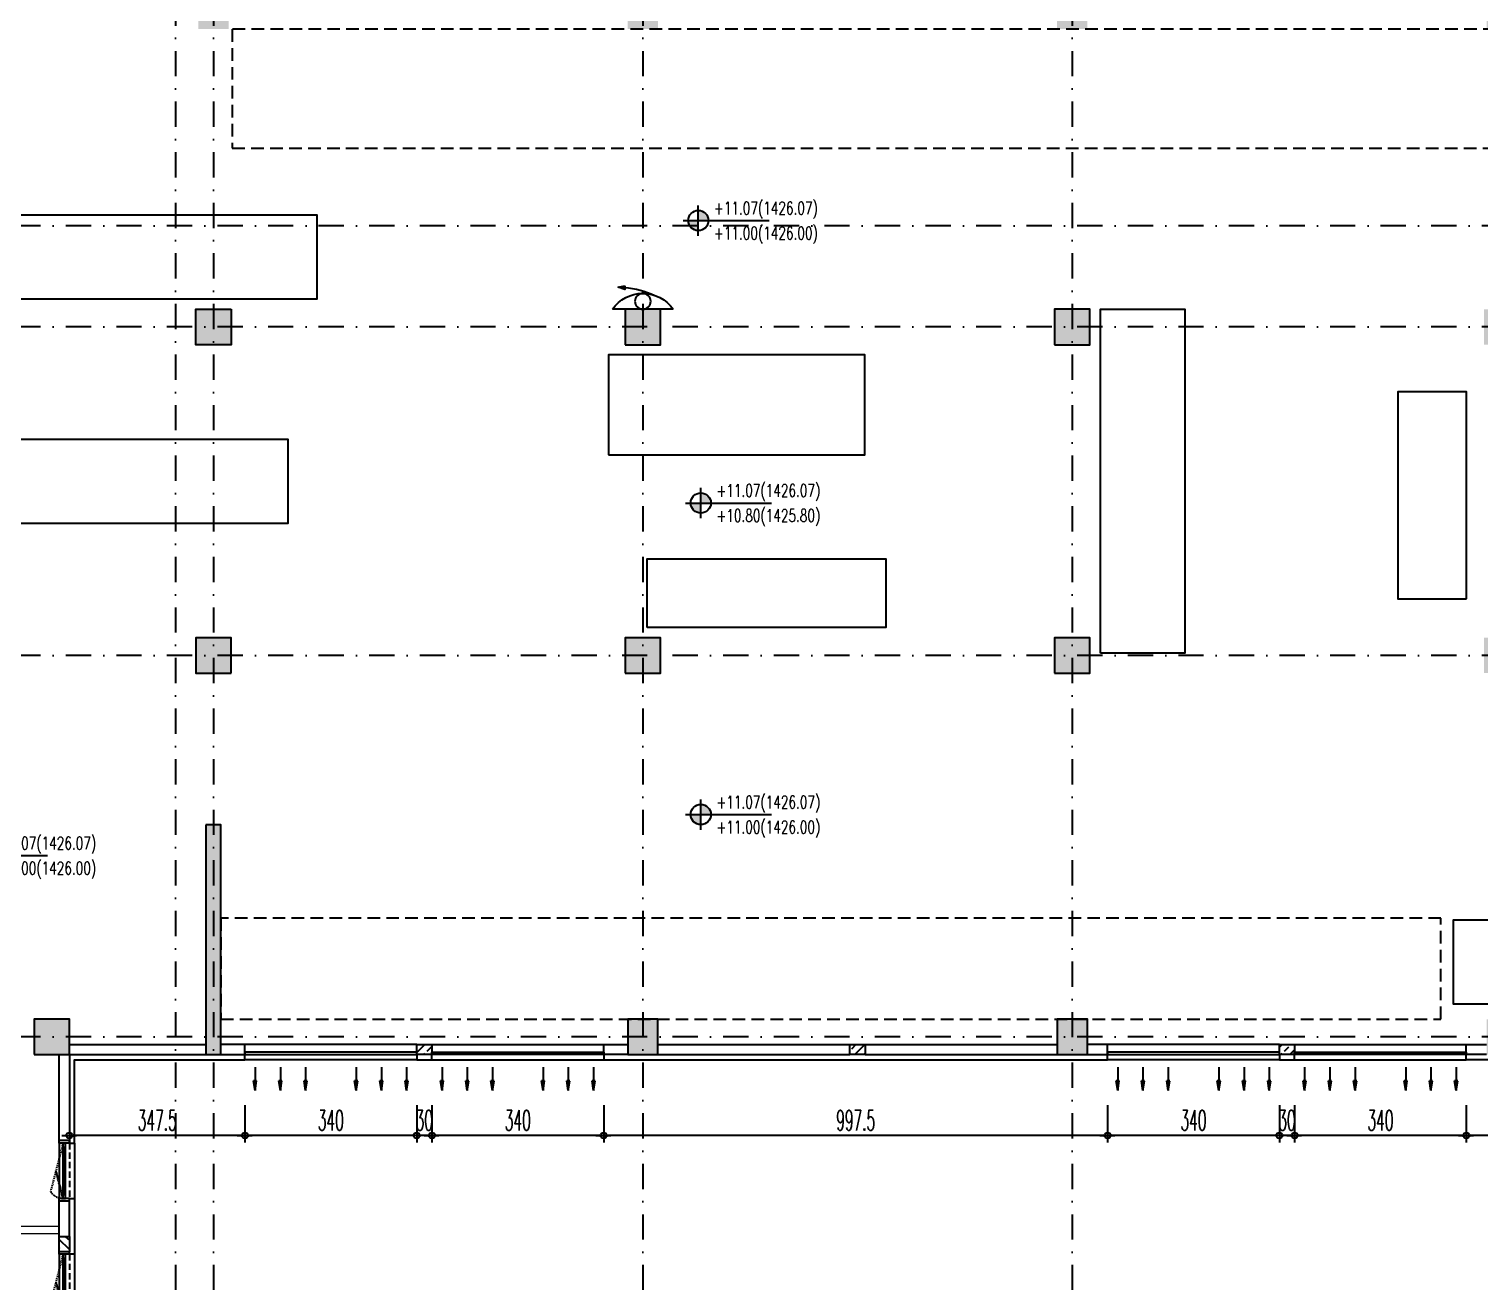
# Model space of a CAD drawing. Header units: millimetres. Extents: x -2755 to 27598, y -1135 to 13405.
# Drawn here: x 9960 to 12830, y 7085 to 9565 of the extents above; entities that cross this region are included whole.
import ezdxf

# ---------------------------------------------------------------- set-up
doc = ezdxf.new("R2010")
doc.units = ezdxf.units.MM
doc.header["$LTSCALE"] = 100
doc.linetypes.add('DASHDOT2', pattern=[0.5, 0.25, -0.125, 0, -0.125])
doc.linetypes.add('HIDDEN', pattern=[0.375, 0.25, -0.125])
doc.layers.add('AKS', color=7, linetype='DASHDOT2', transparency=0.8)
for name, color, linetype in [('DUVAR', 7, 'Continuous'), ('GOR', 7, 'Continuous'), ('KA-PEN', 5, 'Continuous'), ('KOLON', 7, 'Continuous'), ('KOT', 7, 'Continuous'), ('MEKANIK', 7, 'Continuous'), ('OLCU DIS', 7, 'Continuous'), ('Rec-mantolamakulerengi', 230, 'Continuous'), ('TARAMA', 7, 'Continuous'), ('TEFRIS YANGIN', 7, 'Continuous')]:
    doc.layers.add(name, color=color, linetype=linetype)
doc.layers.add('Y-DUVAR BIMS', color=14, linetype='Continuous', lineweight=25)
doc.layers.add('Y-DUVAR GAZBETON', color=161, linetype='Continuous', lineweight=20)
doc.styles.add('olcu', font='romans.shx', dxfattribs={"width": 0.5})
doc.dimstyles.new('1-200', dxfattribs={"dimtxt": 40, "dimasz": 2, "dimexe": 0, "dimexo": 0, "dimgap": 10, "dimtad": 1, "dimdec": 4, "dimrnd": 0.1, "dimzin": 9, "dimdsep": 46, "dimtxsty": 'olcu', "dimblk1": 'SOL', "dimblk2": 'SAG', "dimsah": 1, "dimcen": 0, "dimse1": 1, "dimse2": 1, "dimclre": 13, "dimadec": 0, "dimazin": 0, "dimtfac": 1, "dimtdec": 4, "dimtix": 1, "dimtmove": 2, "dimatfit": 2, "dimldrblk": 'SOL', "dimfxl": 0, "dimtolj": 1, "dimarcsym": 0})

# ---------------------------------------------------------------- blocks, each defined once
blk = doc.blocks.new('TASIYICI SISTEM (2.KAT)')
at = {"layer": 'TARAMA'}
h = blk.add_hatch(dxfattribs=at)
h.set_pattern_fill('ANSI33', color=253, scale=100)
h.set_pattern_definition([(45, (83461.35, -12320), (-17.6776695, 17.6776695), []), (45, (83479.027, -12320), (-17.6776695, 17.6776695), [12.5, -6.25])])
h.paths.add_polyline_path([(1535, -4030), (1605, -4030), (1605, -3960), (1535, -3960)])
h.paths.add_polyline_path([(635, -4030), (705, -4030), (705, -3960), (635, -3960)])
h.paths.add_polyline_path([(1585, -6320), (1655, -6320), (1655, -6250), (1585, -6250)])
h.paths.add_polyline_path([(585, -6320), (655, -6320), (655, -6250), (585, -6250)])
h.paths.add_polyline_path([(1505, -4760), (1885, -4760), (1885, -5835), (1555, -5835), (1555, -5865), (1915, -5865), (1915, -4415), (1505, -4415), (1505, -4445), (1885, -4445), (1885, -4730), (1505, -4730)])
h.paths.add_polyline_path([(355, -4725), (785, -4725), (785, -4415), (325, -4415), (325, -4445), (755, -4445), (755, -4695), (325, -4695), (325, -5865), (685, -5865), (685, -5835), (355, -5835)])
h.paths.add_polyline_path([(685, -5065), (655, -5065), (655, -4995), (685, -4995)], flags=17)
h.paths.add_polyline_path([(685, -5345), (655, -5345), (655, -5275), (685, -5275)], flags=17)
h.paths.add_polyline_path([(685, -5612.5), (655, -5612.5), (655, -5542.5), (685, -5542.5)], flags=17)
h.paths.add_polyline_path([(1555, -5065), (1585, -5065), (1585, -4995), (1555, -4995)], flags=17)
h.paths.add_polyline_path([(1555, -5345), (1585, -5345), (1585, -5275), (1555, -5275)], flags=17)
h.paths.add_polyline_path([(1555, -5612.5), (1585, -5612.5), (1585, -5542.5), (1555, -5542.5)], flags=17)
h.paths.add_polyline_path([(8255, -3380), (8325, -3380), (8325, -3310), (8255, -3310)])
h.paths.add_polyline_path([(4090, -4785), (4160, -4785), (4160, -4715), (4090, -4715)])
h.paths.add_polyline_path([(4415, -2755), (4475, -2755), (4475, -2685), (4415, -2685)])
h.paths.add_polyline_path([(3060, -3035), (3130, -3035), (3130, -2965), (3060, -2965)])
h.paths.add_polyline_path([(2670, -3380), (2740, -3380), (2740, -3310), (2670, -3310)])
h.paths.add_polyline_path([(2995, -4715), (3245, -4715), (3245, -4755), (2995, -4755)])
h.paths.add_polyline_path([(4480, -4030), (4480, -3960), (4410, -3960), (4410, -4030)])
h.paths.add_polyline_path([(4430, -4330), (4430, -4785), (4460, -4785), (4460, -4330)])
h.paths.add_polyline_path([(4480, -3310), (4480, -3380), (4410, -3380), (4410, -3310)])
h.paths.add_polyline_path([(8265, -2755), (8325, -2755), (8325, -2685), (8265, -2685)])
h.paths.add_polyline_path([(6965, -4785), (7025, -4785), (7025, -4715), (6965, -4715)])
h.paths.add_polyline_path([(6115, -4785), (6175, -4785), (6175, -4715), (6115, -4715)])
h.paths.add_polyline_path([(5265, -4785), (5325, -4785), (5325, -4715), (5265, -4715)])
h.paths.add_polyline_path([(6960, -4030), (7030, -4030), (7030, -3960), (6960, -3960)])
h.paths.add_polyline_path([(6110, -4030), (6180, -4030), (6180, -3960), (6110, -3960)])
h.paths.add_polyline_path([(5260, -4030), (5330, -4030), (5330, -3960), (5260, -3960)])
h.paths.add_polyline_path([(7810, -3380), (7880, -3380), (7880, -3310), (7810, -3310)])
h.paths.add_polyline_path([(6960, -3380), (7030, -3380), (7030, -3310), (6960, -3310)])
h.paths.add_polyline_path([(6110, -3380), (6180, -3380), (6180, -3310), (6110, -3310)])
h.paths.add_polyline_path([(5260, -3380), (5330, -3380), (5330, -3310), (5260, -3310)])
h.paths.add_polyline_path([(7815, -2755), (7875, -2755), (7875, -2685), (7815, -2685)])
h.paths.add_polyline_path([(6965, -2755), (7025, -2755), (7025, -2685), (6965, -2685)])
h.paths.add_polyline_path([(6115, -2755), (6175, -2755), (6175, -2685), (6115, -2685)])
h.paths.add_polyline_path([(5265, -2755), (5325, -2755), (5325, -2685), (5265, -2685)])
h.paths.add_polyline_path([(3710, -2860), (3750, -2860), (3750, -2685), (3710, -2685)])
h.paths.add_polyline_path([(3060, -3380), (3130, -3380), (3130, -3310), (3060, -3310)])
h.paths.add_polyline_path([(3710, -3380), (3780, -3380), (3780, -3310), (3710, -3310)])
h.paths.add_polyline_path([(2415, -4030), (2485, -4030), (2485, -3960), (2415, -3960)])
h.paths.add_polyline_path([(3060, -4030), (3130, -4030), (3130, -3960), (3060, -3960)])
h.paths.add_polyline_path([(3710, -4030), (3780, -4030), (3780, -3960), (3710, -3960)])
h.paths.add_polyline_path([(3710, -4785), (3780, -4785), (3780, -4715), (3710, -4715)])
h.paths.add_polyline_path([(8040, -3875), (7865, -3875), (7865, -4755), (8295, -4755), (8295, -3875), (8180, -3875), (8180, -3845), (8325, -3845), (8325, -4785), (7835, -4785), (7835, -3845), (8040, -3845)])
at = {"layer": 'AKS', "color": 14, "ltscale": 2}
for p, q in [((4370, 1005), (4370, -13375)), ((4445, 1005), (4445, -13375)), ((5295, 1005), (5295, -13375)), ((6145, 1005), (6145, -13375)), ((16415, -3145), (-7145, -3145)), ((16415, -3345), (-7145, -3345)), ((16415, -3995), (-7145, -3995)), ((16415, -4750), (-7145, -4750))]:
    blk.add_line(p, q, dxfattribs=at)
at = {"layer": 'KOLON', "color": 4, "ltscale": 5}
for points in [[(4480, -3310), (4480, -3380), (4410, -3380), (4410, -3310), (4480, -3310)], [(4480, -4030), (4480, -3960), (4410, -3960), (4410, -4030), (4480, -4030)]]:
    blk.add_lwpolyline(points, dxfattribs=at)
for points in [[(5260, -3380), (5330, -3380), (5330, -3310), (5260, -3310)], [(6110, -3380), (6180, -3380), (6180, -3310), (6110, -3310)], [(5260, -4030), (5330, -4030), (5330, -3960), (5260, -3960)], [(6110, -4030), (6180, -4030), (6180, -3960), (6110, -3960)], [(4430, -4330), (4430, -4785), (4460, -4785), (4460, -4330)], [(4090, -4785), (4160, -4785), (4160, -4715), (4090, -4715)], [(5265, -4785), (5325, -4785), (5325, -4715), (5265, -4715)], [(6115, -4785), (6175, -4785), (6175, -4715), (6115, -4715)]]:
    blk.add_lwpolyline(points, close=True, dxfattribs=at)
blk = doc.blocks.new('KOT-PL(TEMIZ&KABA)')
at = {"layer": 'KOT', "linetype": 'Continuous', "lineweight": -3}
h = blk.add_hatch(color=7, dxfattribs=at)
h.paths.add_polyline_path([(0, 0), (0.2, 0, 0.414214), (0, 0.2)])
h.paths.add_polyline_path([(0, 0), (-0.2, 0, 0.414214), (0, -0.2)])
at = {"layer": 'KOT', "color": 7, "lineweight": -3}
for p, q in [((0, -0.3), (0, 0.3)), ((-0.3, 0), (1.4, 0))]:
    blk.add_line(p, q, dxfattribs=at)
at = {"layer": 'KOT', "color": 7, "linetype": 'Continuous', "lineweight": -3}
blk.add_circle((0, 0), 0.2, dxfattribs=at)
at = {"layer": 'KOT', "color": 7, "linetype": 'Continuous', "lineweight": -3, "style": 'olcu', "width": 0.7}
for tag, p in [('KOTTEMIZ', (0.31, 0.122)), ('KOTKABA', (0.31, -0.373))]:
    blk.add_attdef(tag, p, '', height=0.25, dxfattribs=at)
blk = doc.blocks.new('*U70')
blk.add_hatch(color=0).paths.add_polyline_path([(-35.7, -46.7), (-35.8, -39.5), (-49.1, -43.6)])
at = {"color": 0}
for points in [[(60, 0), (-60, 0)], [(-35.7, -46.7), (-35.8, -39.5), (-49.1, -43.6), (-35.7, -46.7)]]:
    blk.add_lwpolyline(points, dxfattribs=at)
blk.add_circle((0, -15.8), 15.8, dxfattribs=at)
for centre, radius, start, end in [((0, 41.3), 72.9, 214.5629, 325.4371), ((-46, 117.7), 161.1, 273.6365, 295.6326)]:
    blk.add_arc(centre, radius, start, end, dxfattribs=at)
blk = doc.blocks.new('YANGIN DOLAPLARI-2KAT')
at = {"layer": 'TEFRIS YANGIN', "color": 11, "xscale": -1, "rotation": 180}
blk.add_blockref('*U70', (11175, 9010), dxfattribs=at)
blk = doc.blocks.new('20-30 hatil')
at = {"layer": 'TARAMA'}
h = blk.add_hatch(dxfattribs=at)
h.set_pattern_fill('ANSI33', color=253, scale=100)
h.set_pattern_definition([(45, (-14230.717, 46.517), (-17.67767, 17.67767), []), (45, (-14213.04, 46.517), (-17.67767, 17.67767), [12.5, -6.25])])
h.paths.add_polyline_path([(-15, 20), (-15, 0), (15, 0), (15, 20)])
at = {"color": 0}
blk.add_lwpolyline([(-15, 20), (15, 20), (15, 0), (-15, 0), (-15, 20)], dxfattribs=at)
blk = doc.blocks.new('*U119')
at = {"linetype": 'HIDDEN', "ltscale": 0.1}
for p, q in [((7.5, 115), (-17.4, 18.6)), ((7.5, 5), (-6.8, 59.8)), ((-6.8, 59.8), (7.5, 5))]:
    blk.add_line(p, q, dxfattribs=at)
at = {"color": 0}
for p, q in [((0, 115), (0, 5)), ((7.5, 5), (7.5, 115)), ((7.5, 115), (12.5, 115)), ((7.5, 115), (12.5, 115)), ((12.5, 5), (12.5, 115)), ((30, 115), (30, 5)), ((7.5, 107), (12.5, 107)), ((10, 13), (10, 107)), ((7.5, 13), (12.5, 13)), ((7.5, 5), (12.5, 5))]:
    blk.add_line(p, q, dxfattribs=at)
at = {"color": 0, "linetype": 'HIDDEN', "ltscale": 0.5}
blk.add_line((20, 115), (20, 5), dxfattribs=at)
at = {"linetype": 'HIDDEN', "ltscale": 0.1}
blk.add_arc((9, 37.5), 32.5, 215.5776, 267.2984, dxfattribs=at)
at = {"layer": 'Rec-mantolamakulerengi'}
for p, q in [((20, 115), (0, 115)), ((20, 5), (0, 5))]:
    blk.add_line(p, q, dxfattribs=at)
for points in [[(0, 115), (0, 120)], [(20, 115), (20, 120)], [(0, 0), (0, 5)], [(20, 0), (20, 5)]]:
    blk.add_lwpolyline(points, dxfattribs=at)
at = {"layer": 'Y-DUVAR BIMS'}
for p, q in [((20, 120), (0, 120)), ((20, 0), (0, 0))]:
    blk.add_line(p, q, dxfattribs=at)
blk = doc.blocks.new('A$C0C357809')
at = {"color": 0, "ltscale": 5}
for p, q in [((0, 45.9), (-3.1, 27.2)), ((0, 0), (0, 45.9)), ((0, 45.9), (3.1, 27.2)), ((3.1, 27.2), (-3.1, 27.2))]:
    blk.add_line(p, q, dxfattribs=at)
blk.add_solid([(0, 45.9), (3.1, 27.2), (-3.1, 27.2)], dxfattribs=at)
blk = doc.blocks.new('DIS CEPHE_KAT2')
at = {"layer": 'GOR', "color": 30}
for p, q in [((10727.5, 7555), (10387.5, 7555)), ((10757.5, 7555), (11097.5, 7555)), ((12435, 7555), (12095, 7555)), ((12465, 7555), (12805, 7555)), ((10727.5, 7525), (10387.5, 7525)), ((10757.5, 7525), (11097.5, 7525)), ((12435, 7525), (12095, 7525)), ((12465, 7525), (12805, 7525))]:
    blk.add_line(p, q, dxfattribs=at)
at = {"layer": 'MEKANIK', "color": 60}
for points in [[(10387.5, 7540), (10387.5, 7535), (10727.5, 7535), (10727.5, 7540), (10387.5, 7540)], [(11097.5, 7540), (11097.5, 7535), (10757.5, 7535), (10757.5, 7540), (11097.5, 7540)], [(12095, 7540), (12095, 7535), (12435, 7535), (12435, 7540), (12095, 7540)], [(12805, 7540), (12805, 7535), (12465, 7535), (12465, 7540), (12805, 7540)]]:
    blk.add_lwpolyline(points, dxfattribs=at)
at = {"layer": 'Rec-mantolamakulerengi'}
for points in [[(10040, 7360), (10050, 7360), (10050, 7525), (10387.5, 7525), (10387.5, 7535)], [(10727.5, 7535), (10727.5, 7525), (10757.5, 7525), (10757.5, 7535)], [(11097.5, 7535), (11097.5, 7525), (12095, 7525), (12095, 7535)], [(12435, 7535), (12435, 7525), (12465, 7525), (12465, 7535)], [(13486, 7535), (13486, 7525), (12805, 7525), (12805, 7535)], [(10040, 7250), (10050, 7250), (10050, 7140), (10040, 7140)]]:
    blk.add_lwpolyline(points, dxfattribs=at)
at = {"layer": 'Y-DUVAR BIMS'}
for p, q in [((10040, 7555), (10310, 7555)), ((11205, 7555), (11585, 7555)), ((11615, 7555), (11995, 7555)), ((10020, 7365), (10020, 7535)), ((10040, 7535), (10310, 7535)), ((10040, 7535), (10040, 7365)), ((11205, 7535), (11585, 7535)), ((11615, 7535), (11995, 7535)), ((10020, 7175), (10020, 7245)), ((10040, 7175), (10040, 7245))]:
    blk.add_line(p, q, dxfattribs=at)
for points in [[(10340, 7535), (10387.5, 7535), (10387.5, 7555), (10340, 7555)], [(11145, 7535), (11097.5, 7535), (11097.5, 7555), (11145, 7555)], [(12055, 7535), (12095, 7535), (12095, 7555), (12055, 7555)], [(12845, 7535), (12805, 7535), (12805, 7555), (12845, 7555)]]:
    blk.add_lwpolyline(points, dxfattribs=at)
at = {"layer": 'KA-PEN'}
for p in [(10020, 7245), (10020, 7025)]:
    blk.add_blockref('*U119', p, dxfattribs=at)
at = {"layer": 'KOLON', "color": 4}
for p in [(10742.5, 7535), (12450, 7535)]:
    blk.add_blockref('20-30 hatil', p, dxfattribs=at)
for p, rotation in [((11600, 7555), 179.9999999999999), ((10040, 7160), 90)]:
    blk.add_blockref('20-30 hatil', p, dxfattribs=dict(at, rotation=rotation))
at = {"layer": 'MEKANIK', "color": 60, "xscale": -1, "rotation": 180}
for p in [(10407.5, 7510), (10457.5, 7510), (10507.5, 7510), (10607.5, 7510), (10657.5, 7510), (10707.5, 7510), (10777.5, 7510), (10827.5, 7510), (10877.5, 7510), (10977.5, 7510), (11027.5, 7510), (11077.5, 7510), (12115, 7510), (12165, 7510), (12215, 7510), (12315, 7510), (12365, 7510), (12415, 7510), (12485, 7510), (12535, 7510), (12585, 7510), (12685, 7510), (12735, 7510), (12785, 7510)]:
    blk.add_blockref('A$C0C357809', p, dxfattribs=at)
blk = doc.blocks.new('SOL')
at = {"color": 0}
for p, q in [((0, 30), (0, -7)), ((7.6, 0), (-7, 0))]:
    blk.add_line(p, q, dxfattribs=at)
blk.add_circle((0, 0), 3, dxfattribs=at)
blk = doc.blocks.new('SAG')
at = {"color": 0}
for p, q in [((7.6, 0), (-7, 0)), ((0, -30), (0, 7))]:
    blk.add_line(p, q, dxfattribs=at)
blk.add_circle((0, 0), 3, dxfattribs=at)
blk = doc.blocks.new('*D180')
at = {"layer": 'OLCU DIS', "color": 0, "lineweight": -2, "transparency": 16777216}
blk.add_line((-328, 13135), (19098, 13135), dxfattribs=at)
at = {"layer": 'OLCU DIS', "color": 0, "lineweight": -2, "transparency": 16777216, "xscale": 2, "yscale": 2, "zscale": 2, "rotation": 180}
blk.add_blockref('SOL', (-330, 13135), dxfattribs=at)
at = {"layer": 'OLCU DIS', "color": 0, "lineweight": -2, "transparency": 16777216, "xscale": 2, "yscale": 2, "zscale": 2}
blk.add_blockref('SAG', (19100, 13135), dxfattribs=at)
at = {"layer": 'OLCU DIS', "color": 0, "transparency": 16777216, "insert": (9385, 13165), "char_height": 40, "attachment_point": 5, "style": 'olcu'}
blk.add_mtext('\\A1;19430', dxfattribs=at)
blk = doc.blocks.new('_Open30')
at = {"color": 0, "linetype": 'ByBlock', "lineweight": -2}
for p, q in [((-1, 0.3), (0, 0)), ((0, 0), (-1, -0.3)), ((0, 0), (-1, 0))]:
    blk.add_line(p, q, dxfattribs=at)
blk = doc.blocks.new('*D236')
at = {"layer": 'OLCU DIS', "color": 0, "lineweight": -2, "transparency": 16777216}
blk.add_line((-1200, 1712), (-1200, 12198), dxfattribs=at)
at = {"layer": 'OLCU DIS', "color": 0, "lineweight": -2, "transparency": 16777216, "xscale": 2, "yscale": 2, "zscale": 2}
for name, p, rotation in [('SAG', (-1200, 12200), 90), ('SOL', (-1200, 1710), 270)]:
    blk.add_blockref(name, p, dxfattribs=dict(at, rotation=rotation))
at = {"layer": 'OLCU DIS', "color": 0, "transparency": 16777216, "insert": (-1230, 6955), "char_height": 40, "attachment_point": 5, "rotation": 90, "style": 'olcu'}
blk.add_mtext('\\A1;10490', dxfattribs=at)
blk = doc.blocks.new('*D358')
at = {"layer": 'OLCU DIS', "color": 0, "lineweight": -2, "transparency": 16777216}
blk.add_line((22230, 12198), (22230, 1712), dxfattribs=at)
at = {"layer": 'OLCU DIS', "color": 0, "lineweight": -2, "transparency": 16777216, "xscale": 2, "yscale": 2, "zscale": 2}
for name, p, rotation in [('SOL', (22230, 12200), 90), ('SAG', (22230, 1710), 270)]:
    blk.add_blockref(name, p, dxfattribs=dict(at, rotation=rotation))
at = {"layer": 'OLCU DIS', "color": 0, "transparency": 16777216, "insert": (22200, 6955), "char_height": 40, "attachment_point": 5, "rotation": 90, "style": 'olcu'}
blk.add_mtext('\\A1;10490', dxfattribs=at)
blk = doc.blocks.new('*D380')
at = {"layer": 'OLCU DIS', "color": 0, "lineweight": -2, "transparency": 16777216}
blk.add_line((21990, 9633), (21990, 7537), dxfattribs=at)
at = {"layer": 'OLCU DIS', "color": 0, "lineweight": -2, "transparency": 16777216, "xscale": 2, "yscale": 2, "zscale": 2}
for name, p, rotation in [('SOL', (21990, 9635), 90), ('SAG', (21990, 7535), 270)]:
    blk.add_blockref(name, p, dxfattribs=dict(at, rotation=rotation))
at = {"layer": 'OLCU DIS', "color": 0, "transparency": 16777216, "insert": (21960, 8585), "char_height": 40, "attachment_point": 5, "rotation": 90, "style": 'olcu'}
blk.add_mtext('\\A1;2100', dxfattribs=at)
blk = doc.blocks.new('*D381')
at = {"layer": 'OLCU DIS', "color": 0, "lineweight": -2, "transparency": 16777216}
blk.add_line((21990, 7533), (21990, 6032), dxfattribs=at)
at = {"layer": 'OLCU DIS', "color": 0, "lineweight": -2, "transparency": 16777216, "xscale": 2, "yscale": 2, "zscale": 2}
for name, p, rotation in [('SOL', (21990, 7535), 90), ('SAG', (21990, 6030), 270)]:
    blk.add_blockref(name, p, dxfattribs=dict(at, rotation=rotation))
at = {"layer": 'OLCU DIS', "color": 0, "transparency": 16777216, "insert": (21960, 6782.5), "char_height": 40, "attachment_point": 5, "rotation": 90, "style": 'olcu'}
blk.add_mtext('\\A1;1505', dxfattribs=at)
blk = doc.blocks.new('*D391')
at = {"layer": 'OLCU DIS', "color": 0, "lineweight": -2, "transparency": 16777216}
blk.add_line((21870, 7533), (21870, 7367), dxfattribs=at)
at = {"layer": 'OLCU DIS', "color": 0, "lineweight": -2, "transparency": 16777216, "xscale": 2, "yscale": 2, "zscale": 2}
for name, p, rotation in [('SOL', (21870, 7535), 90), ('SAG', (21870, 7365), 270)]:
    blk.add_blockref(name, p, dxfattribs=dict(at, rotation=rotation))
at = {"layer": 'OLCU DIS', "color": 0, "transparency": 16777216, "insert": (21840, 7450), "char_height": 40, "attachment_point": 5, "rotation": 90, "style": 'olcu'}
blk.add_mtext('\\A1;170', dxfattribs=at)
blk = doc.blocks.new('*D392')
at = {"layer": 'OLCU DIS', "color": 0, "lineweight": -2, "transparency": 16777216}
blk.add_line((21870, 7363), (21870, 7247), dxfattribs=at)
at = {"layer": 'OLCU DIS', "color": 0, "lineweight": -2, "transparency": 16777216, "xscale": 2, "yscale": 2, "zscale": 2}
for name, p, rotation in [('SOL', (21870, 7365), 90), ('SAG', (21870, 7245), 270)]:
    blk.add_blockref(name, p, dxfattribs=dict(at, rotation=rotation))
at = {"layer": 'OLCU DIS', "color": 0, "transparency": 16777216, "insert": (21840, 7305), "char_height": 40, "attachment_point": 5, "rotation": 90, "style": 'olcu'}
blk.add_mtext('\\A1;120', dxfattribs=at)
blk = doc.blocks.new('*D393')
at = {"layer": 'OLCU DIS', "color": 0, "lineweight": -2, "transparency": 16777216}
blk.add_line((21870, 7243), (21870, 7147), dxfattribs=at)
at = {"layer": 'OLCU DIS', "color": 0, "lineweight": -2, "transparency": 16777216, "xscale": 2, "yscale": 2, "zscale": 2}
for name, p, rotation in [('SOL', (21870, 7245), 90), ('SAG', (21870, 7145), 270)]:
    blk.add_blockref(name, p, dxfattribs=dict(at, rotation=rotation))
at = {"layer": 'OLCU DIS', "color": 0, "transparency": 16777216, "insert": (21840, 7195), "char_height": 40, "attachment_point": 5, "rotation": 90, "style": 'olcu'}
blk.add_mtext('\\A1;100', dxfattribs=at)
blk = doc.blocks.new('*D394')
at = {"layer": 'OLCU DIS', "color": 0, "lineweight": -2, "transparency": 16777216}
blk.add_line((21870, 7143), (21870, 7027), dxfattribs=at)
at = {"layer": 'OLCU DIS', "color": 0, "lineweight": -2, "transparency": 16777216, "xscale": 2, "yscale": 2, "zscale": 2}
for name, p, rotation in [('SOL', (21870, 7145), 90), ('SAG', (21870, 7025), 270)]:
    blk.add_blockref(name, p, dxfattribs=dict(at, rotation=rotation))
at = {"layer": 'OLCU DIS', "color": 0, "transparency": 16777216, "insert": (21840, 7085), "char_height": 40, "attachment_point": 5, "rotation": 90, "style": 'olcu'}
blk.add_mtext('\\A1;120', dxfattribs=at)
blk = doc.blocks.new('*D448')
at = {"layer": 'OLCU DIS', "color": 0, "lineweight": -2, "transparency": 16777216}
blk.add_line((13463, 7375), (12807, 7375), dxfattribs=at)
at = {"layer": 'OLCU DIS', "color": 0, "lineweight": -2, "transparency": 16777216, "xscale": 2, "yscale": 2, "zscale": 2, "rotation": 180}
blk.add_blockref('SAG', (12805, 7375), dxfattribs=at)
at = {"layer": 'OLCU DIS', "color": 0, "lineweight": -2, "transparency": 16777216, "xscale": 2, "yscale": 2, "zscale": 2}
blk.add_blockref('SOL', (13465, 7375), dxfattribs=at)
at = {"layer": 'OLCU DIS', "color": 0, "transparency": 16777216, "insert": (13135, 7405), "char_height": 40, "attachment_point": 5, "style": 'olcu'}
blk.add_mtext('\\A1;660', dxfattribs=at)
blk = doc.blocks.new('*D449')
at = {"layer": 'OLCU DIS', "color": 0, "lineweight": -2, "transparency": 16777216}
blk.add_line((12803, 7375), (12467, 7375), dxfattribs=at)
at = {"layer": 'OLCU DIS', "color": 0, "lineweight": -2, "transparency": 16777216, "xscale": 2, "yscale": 2, "zscale": 2, "rotation": 180}
blk.add_blockref('SAG', (12465, 7375), dxfattribs=at)
at = {"layer": 'OLCU DIS', "color": 0, "lineweight": -2, "transparency": 16777216, "xscale": 2, "yscale": 2, "zscale": 2}
blk.add_blockref('SOL', (12805, 7375), dxfattribs=at)
at = {"layer": 'OLCU DIS', "color": 0, "transparency": 16777216, "insert": (12635, 7405), "char_height": 40, "attachment_point": 5, "style": 'olcu'}
blk.add_mtext('\\A1;340', dxfattribs=at)
blk = doc.blocks.new('*D450')
at = {"layer": 'OLCU DIS', "color": 0, "lineweight": -2, "transparency": 16777216}
blk.add_line((12465, 7375), (12435, 7375), dxfattribs=at)
at = {"layer": 'OLCU DIS', "color": 0, "transparency": 16777216, "insert": (12450, 7405), "char_height": 40, "attachment_point": 5, "style": 'olcu'}
blk.add_mtext('\\A1;30', dxfattribs=at)
blk = doc.blocks.new('*D451')
at = {"layer": 'OLCU DIS', "color": 0, "lineweight": -2, "transparency": 16777216}
blk.add_line((12433, 7375), (12097, 7375), dxfattribs=at)
at = {"layer": 'OLCU DIS', "color": 0, "lineweight": -2, "transparency": 16777216, "xscale": 2, "yscale": 2, "zscale": 2, "rotation": 180}
blk.add_blockref('SAG', (12095, 7375), dxfattribs=at)
at = {"layer": 'OLCU DIS', "color": 0, "lineweight": -2, "transparency": 16777216, "xscale": 2, "yscale": 2, "zscale": 2}
blk.add_blockref('SOL', (12435, 7375), dxfattribs=at)
at = {"layer": 'OLCU DIS', "color": 0, "transparency": 16777216, "insert": (12265, 7405), "char_height": 40, "attachment_point": 5, "style": 'olcu'}
blk.add_mtext('\\A1;340', dxfattribs=at)
blk = doc.blocks.new('*D452')
at = {"layer": 'OLCU DIS', "color": 0, "lineweight": -2, "transparency": 16777216}
blk.add_line((12093, 7375), (11099.5, 7375), dxfattribs=at)
at = {"layer": 'OLCU DIS', "color": 0, "lineweight": -2, "transparency": 16777216, "xscale": 2, "yscale": 2, "zscale": 2, "rotation": 180}
blk.add_blockref('SAG', (11097.5, 7375), dxfattribs=at)
at = {"layer": 'OLCU DIS', "color": 0, "lineweight": -2, "transparency": 16777216, "xscale": 2, "yscale": 2, "zscale": 2}
blk.add_blockref('SOL', (12095, 7375), dxfattribs=at)
at = {"layer": 'OLCU DIS', "color": 0, "transparency": 16777216, "insert": (11596.3, 7405), "char_height": 40, "attachment_point": 5, "style": 'olcu'}
blk.add_mtext('\\A1;997.5', dxfattribs=at)
blk = doc.blocks.new('*D453')
at = {"layer": 'OLCU DIS', "color": 0, "lineweight": -2, "transparency": 16777216}
blk.add_line((11095.5, 7375), (10759.5, 7375), dxfattribs=at)
at = {"layer": 'OLCU DIS', "color": 0, "lineweight": -2, "transparency": 16777216, "xscale": 2, "yscale": 2, "zscale": 2, "rotation": 180}
blk.add_blockref('SAG', (10757.5, 7375), dxfattribs=at)
at = {"layer": 'OLCU DIS', "color": 0, "lineweight": -2, "transparency": 16777216, "xscale": 2, "yscale": 2, "zscale": 2}
blk.add_blockref('SOL', (11097.5, 7375), dxfattribs=at)
at = {"layer": 'OLCU DIS', "color": 0, "transparency": 16777216, "insert": (10927.5, 7405), "char_height": 40, "attachment_point": 5, "style": 'olcu'}
blk.add_mtext('\\A1;340', dxfattribs=at)
blk = doc.blocks.new('*D454')
at = {"layer": 'OLCU DIS', "color": 0, "lineweight": -2, "transparency": 16777216}
blk.add_line((10757.5, 7375), (10727.5, 7375), dxfattribs=at)
at = {"layer": 'OLCU DIS', "color": 0, "transparency": 16777216, "insert": (10742.5, 7405), "char_height": 40, "attachment_point": 5, "style": 'olcu'}
blk.add_mtext('\\A1;30', dxfattribs=at)
blk = doc.blocks.new('*D455')
at = {"layer": 'OLCU DIS', "color": 0, "lineweight": -2, "transparency": 16777216}
blk.add_line((10725.5, 7375), (10389.5, 7375), dxfattribs=at)
at = {"layer": 'OLCU DIS', "color": 0, "lineweight": -2, "transparency": 16777216, "xscale": 2, "yscale": 2, "zscale": 2, "rotation": 180}
blk.add_blockref('SAG', (10387.5, 7375), dxfattribs=at)
at = {"layer": 'OLCU DIS', "color": 0, "lineweight": -2, "transparency": 16777216, "xscale": 2, "yscale": 2, "zscale": 2}
blk.add_blockref('SOL', (10727.5, 7375), dxfattribs=at)
at = {"layer": 'OLCU DIS', "color": 0, "transparency": 16777216, "insert": (10557.5, 7405), "char_height": 40, "attachment_point": 5, "style": 'olcu'}
blk.add_mtext('\\A1;340', dxfattribs=at)
blk = doc.blocks.new('*D456')
at = {"layer": 'OLCU DIS', "color": 0, "lineweight": -2, "transparency": 16777216}
blk.add_line((10385.5, 7375), (10042, 7375), dxfattribs=at)
at = {"layer": 'OLCU DIS', "color": 0, "lineweight": -2, "transparency": 16777216, "xscale": 2, "yscale": 2, "zscale": 2, "rotation": 180}
blk.add_blockref('SAG', (10040, 7375), dxfattribs=at)
at = {"layer": 'OLCU DIS', "color": 0, "lineweight": -2, "transparency": 16777216, "xscale": 2, "yscale": 2, "zscale": 2}
blk.add_blockref('SOL', (10387.5, 7375), dxfattribs=at)
at = {"layer": 'OLCU DIS', "color": 0, "transparency": 16777216, "insert": (10213.8, 7405), "char_height": 40, "attachment_point": 5, "style": 'olcu'}
blk.add_mtext('\\A1;347.5', dxfattribs=at)

msp = doc.modelspace()

# ---------------------------------------------------------------- linework, layer by layer
at = {"layer": 'MEKANIK', "color": 60, "linetype": 'HIDDEN'}
for points in [[(10362.44834, 9329.06354), (13688.06115, 9329.06354), (13688.06115, 9564.48849), (10362.44834, 9564.48849)], [(10340, 7605.00009), (12754.84472, 7605.00009), (12754.84472, 7805.00009), (10340, 7805.00009)]]:
    msp.add_lwpolyline(points, close=True, dxfattribs=at)
at = {"layer": 'MEKANIK', "color": 60}
for points in [[(9848.62698, 9197.00009), (10529.62698, 9197.00009), (10529.62698, 9030.00009), (9848.62698, 9030.00009)], [(12080.98175, 8329.57472), (12080.98175, 9010.57472), (12247.98175, 9010.57472), (12247.98175, 8329.57472)], [(11107.09495, 8722.00009), (11614.59495, 8722.00009), (11614.59495, 8920.00009), (11107.09495, 8920.00009)], [(12805.63854, 8437.11964), (12805.63854, 8846.61964), (12669.63854, 8846.61964), (12669.63854, 8437.11964)], [(9848.62698, 8753.00009), (10472.62698, 8753.00009), (10472.62698, 8586.00009), (9848.62698, 8586.00009)], [(11183.64812, 8380.00009), (11183.64812, 8516.00009), (11656.14812, 8516.00009), (11656.14812, 8380.00009)], [(13241.34472, 7802.00009), (13241.34472, 7635.00009), (12779.84472, 7635.00009), (12779.84472, 7802.00009)]]:
    msp.add_lwpolyline(points, close=True, dxfattribs=at)
at = {"layer": 'Y-DUVAR GAZBETON'}
for p, q in [((10020, 7195.00017), (9734.99995, 7195.00017)), ((10020, 7180.00017), (9734.99995, 7180.00017))]:
    msp.add_line(p, q, dxfattribs=at)

# ---------------------------------------------------------------- block references
at = {"layer": 'DUVAR'}
msp.add_blockref('DIS CEPHE_KAT2', (0, 0), dxfattribs=at)
at = {"layer": 'KOLON', "color": 4}
msp.add_blockref('TASIYICI SISTEM (2.KAT)', (5880, 12320.00009), dxfattribs=at)
at = {"layer": 'KOT', "xscale": 100, "yscale": 100, "zscale": 100}
for p, values in [((11284.84175, 9185.66407), {'KOTTEMIZ': '+11.07(1426.07)', 'KOTKABA': '+11.00(1426.00)'}), ((11289.73821, 8626.66551), {'KOTTEMIZ': '+11.07(1426.07)', 'KOTKABA': '+10.80(1425.80)'}), ((11289.73821, 8010.10977), {'KOTTEMIZ': '+11.07(1426.07)', 'KOTKABA': '+11.00(1426.00)'}), ((9856.46882, 7928.8332), {'KOTTEMIZ': '+11.07(1426.07)', 'KOTKABA': '+11.00(1426.00)'})]:
    msp.add_blockref('KOT-PL(TEMIZ&KABA)', p, dxfattribs=at).add_auto_attribs(values)
at = {"layer": 'TEFRIS YANGIN', "color": 11}
msp.add_blockref('YANGIN DOLAPLARI-2KAT', (0, 0), dxfattribs=at)

# ---------------------------------------------------------------- dimensions: what is measured, and where the dimension line sits
at = {"layer": 'OLCU DIS'}
for base, p1, p2, picture, middle in [((19100, 13135.00004), (-330, 6825.00004), (19100, 6030.00009), '*D180', (9385, 13165.00004)), ((10040, 7375.00008), (10387.5, 7525.00008), (10040, 7535), '*D456', (10213.75, 7405.00008)), ((10387.5, 7375.00008), (10727.5, 7525.00014), (10387.5, 7525.00008), '*D455', (10557.5, 7405.00008)), ((10727.5, 7375.00008), (10757.5, 7525.00009), (10727.5, 7525.00014), '*D454', (10742.5, 7405.00008)), ((10757.5, 7375.00008), (11097.5, 7525.00014), (10757.5, 7525.00009), '*D453', (10927.5, 7405.00008)), ((11097.5, 7375.00008), (12095, 7525.00009), (11097.5, 7525.00014), '*D452', (11596.25, 7405.00008)), ((12095, 7375.00008), (12435, 7525.00009), (12095, 7525.00009), '*D451', (12265, 7405.00008)), ((12435, 7375.00008), (12465, 7525.00009), (12435, 7525.00009), '*D450', (12450, 7405.00008)), ((12465, 7375.00008), (12805, 7525.00007), (12465, 7525.00009), '*D449', (12635, 7405.00008)), ((12805, 7375.00008), (13465.00001, 7535.00009), (12805, 7525.00007), '*D448', (13135, 7405.00008))]:
    dim = msp.add_linear_dim(base=base, p1=p1, p2=p2, dimstyle='1-200', override={"dimldrblk": 'Open30'}, dxfattribs=at)
    dim.commit()
    dim.dimension.update_dxf_attribs({"geometry": picture, "text_midpoint": middle})
for base, p1, p2, picture, middle in [((-1200.0001581156, 12200.0000385072), (13930.000001362, 1710.0000867028), (3715.000001362, 12200.0000385072), '*D236', (-1230.0001581156, 6955.000062605)), ((22230.0001604373, 1710.0000867028), (5815.000001362, 12200.0000385072), (15700.000001362, 1710.0000867028), '*D358', (22200.0001604373, 6955.000062605)), ((21990.00016, 7535), (14205, 9635.00009), (10040, 7535), '*D380', (21960.00016, 8585.00004)), ((21990.00016, 6030.00004), (10040, 7535), (10360, 6030.00004), '*D381', (21960.00016, 6782.50002)), ((21870.00016, 7365.00006), (14205, 7535.00006), (10040.00001, 7365.00006), '*D391', (21840.00016, 7450.00006)), ((21870.00016, 7245.00005), (10040.00001, 7365.00006), (10039.99993, 7245.00005), '*D392', (21840.00016, 7305.00006)), ((21870.00016, 7145.00003), (10039.99993, 7245.00005), (10040.00302, 7145.00003), '*D393', (21840.00016, 7195.00004)), ((21870.00016, 7025.00003), (10040.00302, 7145.00003), (10040, 7025.00003), '*D394', (21840.00016, 7085.00003))]:
    dim = msp.add_linear_dim(base=base, p1=p1, p2=p2, angle=90, dimstyle='1-200', override={"dimldrblk": 'Open30'}, dxfattribs=at)
    dim.commit()
    dim.dimension.update_dxf_attribs({"geometry": picture, "text_midpoint": middle})

doc.saveas('drawing.dxf')
